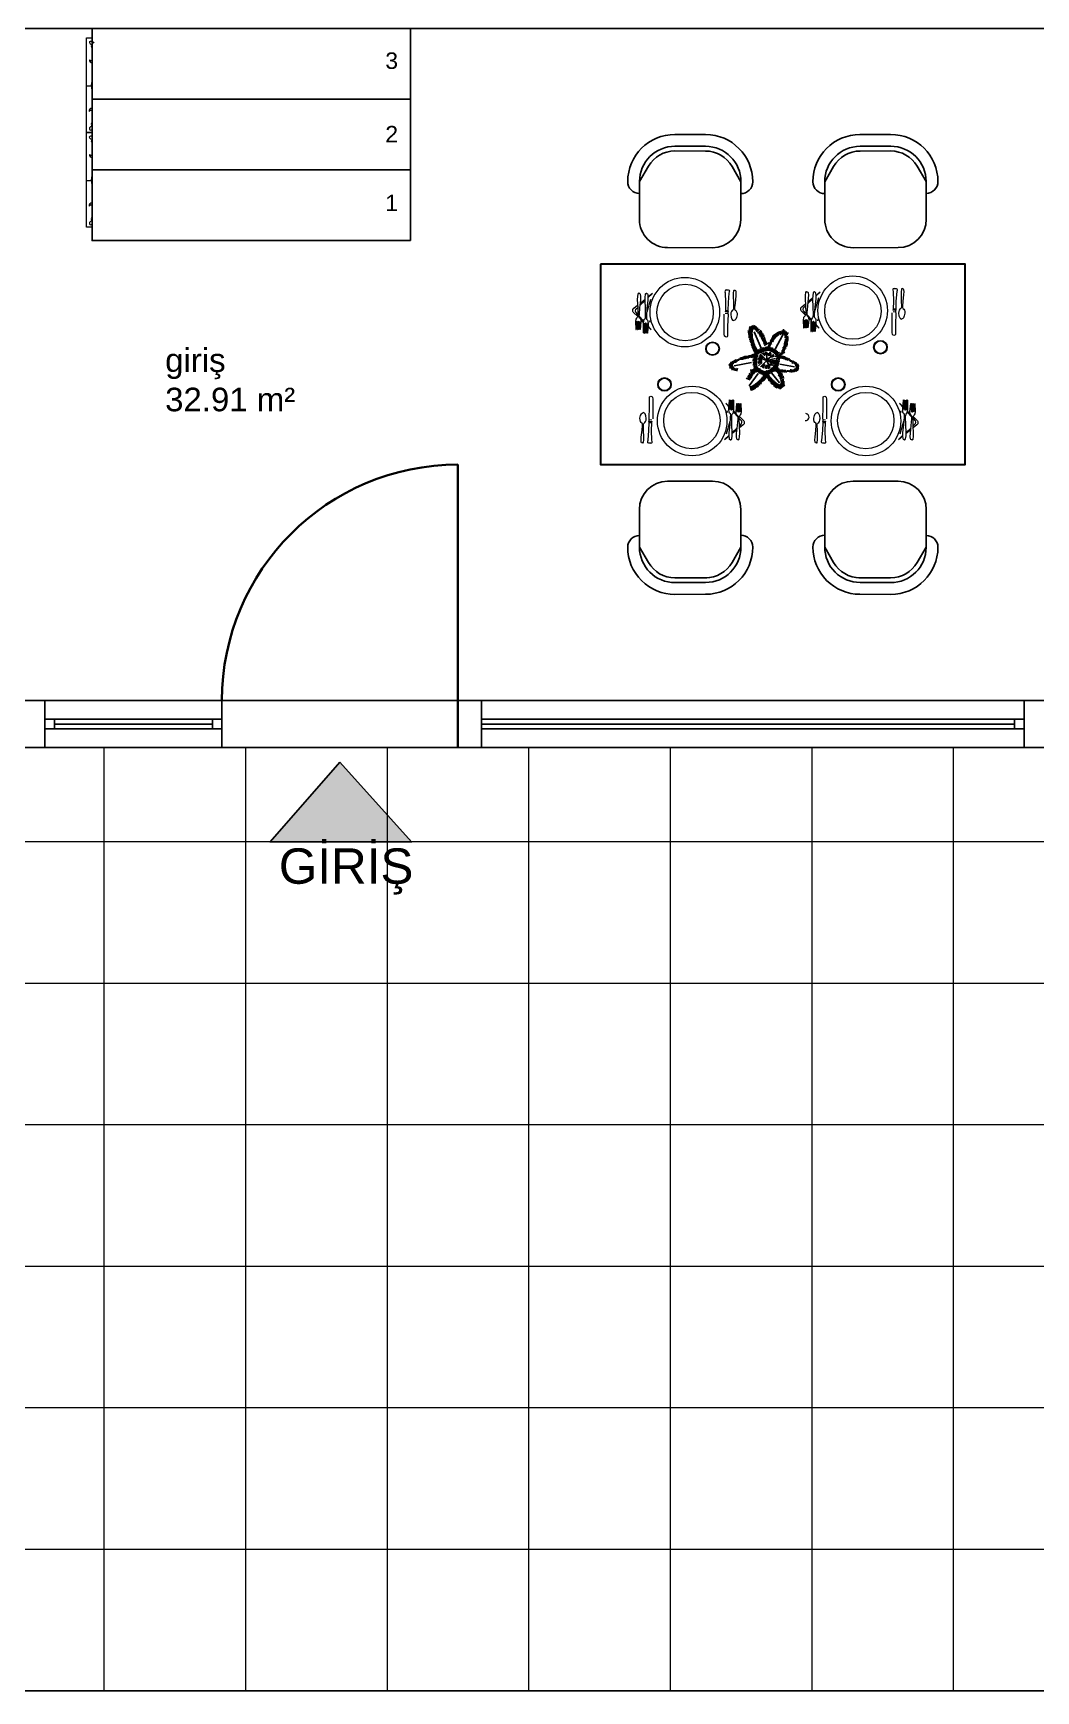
# Model space of a CAD drawing. Header units: millimetres. Extents: x 2497 to 4392, y 822 to 3100.
# Drawn here: x 3102 to 3527, y 822 to 1525 of the extents above; entities that cross this region are included whole.
import ezdxf

# ---------------------------------------------------------------- set-up
doc = ezdxf.new("R2010")
doc.units = ezdxf.units.MM
doc.layers.add('6', color=6, linetype='Continuous')
doc.layers.add('LH', color=3, linetype='Continuous')
doc.styles.get("Standard").update_dxf_attribs({"font": 'arial.ttf'})

# ---------------------------------------------------------------- blocks, each defined once
blk = doc.blocks.new('A$C0CF827CB')
at = {"lineweight": 20}
for p, q in [((-5.12, 25), (-5.16, 23.69)), ((-5.16, 23.69), (-5, 20.27)), ((-4.96, 26.05), (-5.12, 25)), ((-4.82, 26.31), (-4.96, 26.05)), ((-4.55, 26.43), (-4.82, 26.31)), ((-4.55, 26.43), (-4.29, 26.42)), ((-4.29, 26.42), (-4.03, 26.28)), ((-3.85, 23.65), (-4.21, 20.24)), ((-4.03, 26.28), (-3.91, 26.02)), ((-3.91, 26.02), (-3.81, 24.96)), ((-3.81, 24.96), (-3.85, 23.65)), ((-1.98, 24.64), (-2.01, 23.46)), ((-2.01, 23.46), (-1.86, 19.91)), ((-1.81, 25.95), (-1.98, 24.64)), ((-1.67, 26.21), (-1.81, 25.95)), ((-1.4, 26.34), (-1.67, 26.21)), ((-1.14, 26.33), (-1.4, 26.34)), ((-1.4, 26.34), (-1.14, 26.33)), ((-1.14, 26.33), (-0.88, 26.19)), ((-0.7, 23.42), (-1.07, 19.88)), ((-0.88, 26.19), (-0.76, 25.92)), ((-0.76, 25.92), (-0.66, 24.6)), ((-0.66, 24.6), (-0.7, 23.42)), ((32.01, 27.45), (32, 27.05)), ((32, 27.05), (32.11, 26.52)), ((32.15, 27.7), (32.01, 27.45)), ((32.11, 26.52), (32.25, 22.44)), ((32.55, 27.82), (32.15, 27.7)), ((32.25, 22.44), (32.15, 19.16)), ((32.55, 27.82), (33.34, 27.8)), ((33.3, 22.41), (33.2, 19.13)), ((33.69, 26.47), (33.3, 22.41)), ((33.34, 27.8), (33.73, 27.66)), ((33.84, 27), (33.69, 26.47)), ((33.73, 27.66), (33.85, 27.39)), ((33.85, 27.39), (33.84, 27)), ((35.49, 26.38), (35.47, 25.26)), ((35.47, 25.26), (35.6, 22.26)), ((35.62, 27.35), (35.49, 26.38)), ((35.6, 22.26), (35.65, 20.4)), ((35.74, 27.62), (35.62, 27.35)), ((35.96, 27.72), (35.74, 27.62)), ((35.96, 27.72), (36.22, 27.71)), ((36.26, 22.24), (36.1, 20.38)), ((36.22, 27.71), (36.44, 27.6)), ((36.57, 25.23), (36.26, 22.24)), ((36.44, 27.6), (36.55, 27.33)), ((36.55, 27.33), (36.61, 26.34)), ((36.61, 26.34), (36.57, 25.23)), ((-5.81, 15.43), (-5.97, 14.38)), ((-5.97, 14.38), (-5.81, 11.09)), ((-5.53, 15.81), (-5.81, 15.43)), ((-5.68, 11.08), (-5.44, 14.36)), ((-5.13, 16.19), (-5.53, 15.81)), ((-5.44, 14.36), (-5.31, 14.36)), ((-5.31, 14.36), (-5.28, 11.07)), ((-5.15, 11.07), (-4.92, 14.48)), ((-4.98, 16.58), (-5.13, 16.19)), ((-5, 20.27), (-4.95, 17.5)), ((-4.95, 17.5), (-4.98, 16.58)), ((-4.92, 14.48), (-4.78, 14.61)), ((-4.65, 14.47), (-4.78, 14.61)), ((-4.62, 11.05), (-4.65, 14.47)), ((-4.26, 14.33), (-4.49, 11.05)), ((-4.43, 17.49), (-4.46, 16.57)), ((-4.46, 16.57), (-4.34, 16.17)), ((-4.21, 20.24), (-4.43, 17.49)), ((-4.34, 16.17), (-3.96, 15.76)), ((-4.13, 14.32), (-4.26, 14.33)), ((-4.1, 11.04), (-4.13, 14.32)), ((-3.61, 14.31), (-3.97, 11.03)), ((-3.96, 15.76), (-3.71, 15.36)), ((-3.71, 15.36), (-3.61, 14.31)), ((-2.54, 14.67), (-2.71, 13.62)), ((-2.4, 15.06), (-2.54, 14.67)), ((-1.99, 15.44), (-2.4, 15.06)), ((-1.85, 15.83), (-1.99, 15.44)), ((-1.86, 19.91), (-1.82, 16.75)), ((-1.82, 16.75), (-1.85, 15.83)), ((-1.3, 16.74), (-1.33, 15.82)), ((-1.33, 15.82), (-1.21, 15.42)), ((-1.07, 19.88), (-1.3, 16.74)), ((-1.21, 15.42), (-0.82, 15.01)), ((-0.82, 15.01), (-0.7, 14.61)), ((-0.7, 14.61), (-0.61, 13.56)), ((31.72, 9.18), (31.71, 17.46)), ((32.15, 19.16), (32.01, 18.64)), ((33.32, 18.6), (32.01, 18.64)), ((33.16, 17.81), (32.11, 17.85)), ((32.15, 19.16), (33.2, 19.13)), ((33.28, 17.42), (33.13, 12.42)), ((33.18, 18.34), (33.16, 17.81)), ((33.16, 17.81), (33.28, 17.42)), ((33.32, 18.6), (33.18, 18.34)), ((33.2, 19.13), (33.32, 18.6)), ((34.5, 18.05), (34.43, 17.34)), ((34.43, 17.34), (34.61, 16.19)), ((34.71, 18.63), (34.5, 18.05)), ((34.61, 16.19), (34.9, 15.41)), ((35.03, 19.06), (34.71, 18.63)), ((34.9, 15.41), (35.24, 15.05)), ((35.38, 19.29), (35.03, 19.06)), ((35.24, 15.05), (35.7, 14.84)), ((35.5, 19.41), (35.38, 19.29)), ((35.63, 19.74), (35.5, 19.41)), ((35.65, 20.4), (35.63, 19.74)), ((36.18, 15.02), (35.7, 14.84)), ((36.1, 20.38), (36.08, 19.73)), ((36.08, 19.73), (36.18, 19.39)), ((36.18, 19.39), (36.3, 19.27)), ((36.54, 15.36), (36.18, 15.02)), ((36.3, 19.27), (36.63, 19.01)), ((36.87, 16.12), (36.54, 15.36)), ((36.63, 19.01), (36.92, 18.56)), ((37.12, 17.26), (36.87, 16.12)), ((36.92, 18.56), (37.1, 17.97)), ((37.1, 17.97), (37.12, 17.26)), ((-5.81, 11.09), (-5.68, 11.08)), ((-5.28, 11.07), (-5.15, 11.07)), ((-4.49, 11.05), (-4.62, 11.05)), ((-3.97, 11.03), (-4.1, 11.04)), ((-2.71, 13.62), (-2.7, 9.55)), ((-2.7, 9.55), (-2.57, 9.54)), ((-2.57, 9.54), (-2.31, 13.61)), ((-2.31, 13.61), (-2.18, 13.61)), ((-2.18, 13.61), (-2.17, 9.53)), ((-2.17, 9.53), (-2.04, 9.53)), ((-2.04, 9.53), (-1.78, 13.73)), ((-1.78, 13.73), (-1.65, 13.85)), ((-1.52, 9.51), (-1.52, 13.72)), ((-1.39, 9.51), (-1.52, 9.51)), ((-1, 13.57), (-1.13, 13.58)), ((-0.86, 9.49), (-0.99, 9.5)), ((31.82, 8.26), (31.72, 9.18)), ((32.08, 7.99), (31.82, 8.26)), ((32.47, 7.84), (32.08, 7.99)), ((32.86, 7.96), (32.47, 7.84)), ((33.13, 8.22), (32.86, 7.96)), ((33.13, 12.42), (33.13, 8.22))]:
    blk.add_line(p, q, dxfattribs=at)
at = {"color": 255, "lineweight": 20}
for p, q in [((-1.52, 13.72), (-1.65, 13.85)), ((-1.13, 13.58), (-1.39, 9.51)), ((-0.99, 9.5), (-1, 13.57)), ((-0.61, 13.56), (-0.86, 9.49))]:
    blk.add_line(p, q, dxfattribs=at)
at = {"layer": '6', "color": 255, "lineweight": 20}
for p, q in [((-6.59, 20.05), (-5.05, 21.3)), ((-4.11, 21.24), (-2, 23.22)), ((-4.01, 22.14), (-2, 23.77)), ((0.49, 23.78), (-1.11, 18.42)), ((-0.68, 24.84), (1.23, 26.39)), ((-0.67, 24.47), (1.23, 26.26)), ((-7.02, 18.62), (-7, 19.54)), ((-6.9, 18.35), (-7.02, 18.62)), ((-7, 19.54), (-6.59, 20.05)), ((-5.01, 16.51), (-6.9, 18.35)), ((-5.97, 18.85), (-5.81, 19.63)), ((-5.85, 18.32), (-5.97, 18.85)), ((-4.96, 17.34), (-5.85, 18.32)), ((-5.81, 19.63), (-5.01, 20.39)), ((-2.54, 14.67), (-4.45, 16.77)), ((-2.62, 14.18), (-3.69, 15.23)), ((0.15, 14.87), (0.07, 14.07)), ((-1.52, 13.11), (-1.8, 13.39)), ((-1, 12.6), (-1.18, 12.78)), ((-1, 12.96), (-1.16, 13.14)), ((0.76, 10.89), (-0.68, 12.3)), ((0.64, 11.16), (-0.67, 12.59))]:
    blk.add_line(p, q, dxfattribs=at)
at = {"layer": '6', "lineweight": 20}
blk.add_line((-1.52, 13.54), (-1.73, 13.77), dxfattribs=at)
at = {"layer": '6', "color": 255, "lineweight": 20}
for centre, radius in [((14.99, 18.39), 14.73), ((15.09, 18.23), 11.97), ((26.73, 2.89), 2.89), ((26.73, 2.89), 2.63)]:
    blk.add_circle(centre, radius, dxfattribs=at)

msp = doc.modelspace()

# ---------------------------------------------------------------- hatches: boundary and pattern name
h = msp.add_hatch(color=256)
h.dxf.hatch_style = 1
h.paths.add_polyline_path([(3231.92, 1215.48), (3202.35, 1181.72), (3262.35, 1181.72)])

# ---------------------------------------------------------------- linework, layer by layer
at = {"color": 6}
for p, q in [((3373.96, 1476.74), (3386.96, 1476.71)), ((3373.97, 1481.74), (3386.97, 1481.71)), ((3465.38, 1481.74), (3452.38, 1481.71)), ((3465.4, 1476.74), (3452.4, 1476.71)), ((3386.94, 1474.71), (3373.97, 1474.74)), ((3387.45, 1474.71), (3373.97, 1474.74)), ((3451.91, 1474.71), (3465.38, 1474.74)), ((3452.42, 1474.71), (3465.38, 1474.74)), ((3358.92, 1461.77), (3362.7, 1468.27)), ((3401.92, 1461.67), (3398.18, 1468.19)), ((3437.43, 1461.67), (3441.18, 1468.19)), ((3480.43, 1461.77), (3476.65, 1468.27)), ((3358.89, 1445.77), (3358.92, 1461.77)), ((3358.92, 1461.77), (3358.91, 1456.77)), ((3401.92, 1461.67), (3401.89, 1445.67)), ((3437.43, 1461.67), (3437.47, 1445.67)), ((3480.47, 1445.77), (3480.43, 1461.77)), ((3480.43, 1461.77), (3480.44, 1456.77)), ((3389.86, 1433.7), (3370.86, 1433.74)), ((3449.5, 1433.7), (3468.5, 1433.74)), ((3389.86, 1334.74), (3370.86, 1334.7)), ((3449.5, 1334.74), (3468.5, 1334.7)), ((3358.89, 1322.67), (3358.92, 1306.67)), ((3401.92, 1306.77), (3401.89, 1322.77)), ((3437.43, 1306.77), (3437.47, 1322.77)), ((3480.47, 1322.67), (3480.43, 1306.67)), ((3358.92, 1306.67), (3358.91, 1311.67)), ((3480.43, 1306.67), (3480.44, 1311.67)), ((3358.92, 1306.67), (3362.7, 1300.17)), ((3401.92, 1306.77), (3398.18, 1300.26)), ((3437.43, 1306.77), (3441.18, 1300.26)), ((3480.43, 1306.67), (3476.65, 1300.17)), ((3386.94, 1293.74), (3373.97, 1293.71)), ((3387.45, 1293.74), (3373.97, 1293.71)), ((3451.91, 1293.74), (3465.38, 1293.71)), ((3452.42, 1293.74), (3465.38, 1293.71)), ((3373.96, 1291.71), (3386.96, 1291.74)), ((3373.97, 1286.71), (3386.97, 1286.74)), ((3465.38, 1286.71), (3452.38, 1286.74)), ((3465.4, 1291.71), (3452.4, 1291.74))]:
    msp.add_line(p, q, dxfattribs=at)
at = {"color": 2}
msp.add_lwpolyline([(2596.92, 2958.72), (2496.92, 2958.72), (2496.92, 821.72), (4391.92, 821.72), (4391.92, 2958.72), (3791.92, 2958.72)], dxfattribs=at)
at = {"color": 96}
for points in [[(3791.92, 1221.72), (2596.92, 1221.72), (2596.92, 1546.72), (3791.92, 1546.72)], [(3106.92, 1229.72), (3110.92, 1229.72), (3110.92, 1233.72), (3106.92, 1233.72)], [(3177.92, 1229.72), (3181.92, 1229.72), (3181.92, 1233.72), (3177.92, 1233.72)], [(3517.92, 1233.72), (3521.92, 1233.72), (3521.92, 1229.72), (3517.92, 1229.72)]]:
    msp.add_lwpolyline(points, close=True, dxfattribs=at)
for points in [[(3771.92, 1241.72), (2616.92, 1241.72), (2616.92, 1526.72), (3771.92, 1526.72), (3771.92, 1241.72)], [(3106.92, 1241.72), (3106.92, 1221.72)], [(3181.92, 1241.72), (3181.92, 1221.72)], [(3291.92, 1241.72), (3291.92, 1221.72)], [(3521.92, 1221.72), (3521.92, 1241.72)], [(3106.92, 1233.72), (3181.92, 1233.72)], [(3106.92, 1229.72), (3106.92, 1233.72)], [(3106.92, 1233.72), (3106.92, 1229.72)], [(3110.92, 1229.72), (3110.92, 1233.72)], [(3110.92, 1231.72), (3177.92, 1231.72)], [(3291.92, 1233.72), (3517.92, 1233.72)], [(3291.92, 1231.72), (3517.92, 1231.72)], [(3106.92, 1229.72), (3181.92, 1229.72)], [(3291.92, 1229.72), (3517.92, 1229.72)]]:
    msp.add_lwpolyline(points, dxfattribs=at)
at = {"color": 3}
for points in [[(3261.92, 1496.72), (3126.92, 1496.72), (3126.92, 1526.72), (3261.92, 1526.72), (3261.92, 1496.72)], [(3261.92, 1466.72), (3126.92, 1466.72), (3126.92, 1496.72), (3261.92, 1496.72), (3261.92, 1466.72)], [(3261.92, 1436.72), (3126.92, 1436.72), (3126.92, 1466.72), (3261.92, 1466.72), (3261.92, 1436.72)]]:
    msp.add_lwpolyline(points, dxfattribs=at)
at = {"color": 252, "lineweight": 0}
for points in [[(3126.92, 1482.55), (3124.57, 1482.55), (3124.57, 1522.69), (3126.92, 1522.69)], [(3124.57, 1502.36), (3127.08, 1502.36)], [(3126.92, 1442.41), (3124.57, 1442.41), (3124.57, 1482.55), (3126.92, 1482.55)], [(3124.57, 1462.23), (3126.92, 1462.23)], [(3131.92, 1221.72), (3131.92, 821.72)], [(3191.92, 1221.72), (3191.92, 821.72)], [(3251.92, 1221.72), (3251.92, 821.72)], [(3311.92, 1221.72), (3311.92, 821.72)], [(3371.92, 1221.72), (3371.92, 821.72)], [(3431.92, 1221.72), (3431.92, 821.72)], [(3491.92, 1221.72), (3491.92, 821.72)], [(4391.92, 1181.72), (2496.92, 1181.72)], [(3871.61, 1121.72), (2496.92, 1121.72)], [(3843.2, 1061.72), (2496.92, 1061.72)], [(3843.2, 1001.72), (2496.92, 1001.72)], [(3854.49, 941.72), (2496.92, 941.72)], [(4391.92, 881.72), (2496.92, 881.72)]]:
    msp.add_lwpolyline(points, dxfattribs=at)
at = {"color": 6, "lineweight": 30}
msp.add_lwpolyline([(3342.33, 1426.72), (3342.33, 1341.72), (3497.03, 1341.72), (3497.03, 1426.72)], close=True, dxfattribs=at)
at = {"color": 96, "lineweight": 35}
msp.add_lwpolyline([(3281.92, 1341.72), (3281.92, 1221.72)], dxfattribs=at)
msp.add_lwpolyline([(3231.92, 1215.48), (3202.35, 1181.72), (3262.35, 1181.72), (3231.92, 1215.48)])
at = {"color": 252, "lineweight": 0}
for centre, radius, start, end in [((3126.88, 1513.25), 1.11, 169.72417, 271.84522), ((3126.77, 1514.31), 1.31, 221.46566, 276.64278), ((3134.64, 1502.49), 8.07, 163.10169, 196.89831), ((3126.75, 1491.71), 1.11, 81.33995, 190.27583), ((3126.64, 1490.65), 1.31, 77.49963, 138.53434), ((3237.33, 1498.2), 1.5, 259.99721, 280.00279), ((3126.88, 1473.11), 1.11, 169.72417, 271.84522), ((3126.77, 1474.18), 1.31, 221.46566, 276.64278), ((3134.64, 1462.36), 8.07, 163.10169, 196.89831), ((3126.75, 1451.57), 1.11, 81.33995, 190.27583), ((3126.64, 1450.51), 1.31, 77.49963, 138.53434), ((3399.63, 1385.73), 0.627, 182.15441, 313.54658), ((3429.3, 1361.89), 1.5, 265.63159, 82.60346)]:
    msp.add_arc(centre, radius, start, end, dxfattribs=at)
at = {"color": 6}
for centre, radius, start, end in [((3373.92, 1461.74), 20, 89.86541, 179.86541), ((3373.92, 1461.74), 15, 89.86541, 179.86541), ((3386.92, 1461.71), 15, 359.86541, 89.86541), ((3386.92, 1461.71), 20, 359.86541, 89.86541), ((3452.43, 1461.71), 20, 90.13459, 180.13459), ((3452.43, 1461.71), 15, 90.13459, 180.13459), ((3465.43, 1461.74), 20, 0.13459, 90.13459), ((3465.43, 1461.74), 15, 0.13459, 90.13459), ((3373.94, 1461.74), 13, 89.86541, 149.82863), ((3386.91, 1461.71), 13, 29.9022, 89.86541), ((3452.45, 1461.71), 13, 90.13459, 150.0978), ((3465.41, 1461.74), 13, 30.17137, 90.13459), ((3358.92, 1461.77), 5, 179.86541, 269.86541), ((3401.92, 1461.67), 5, 269.86541, 359.86541), ((3437.43, 1461.67), 5, 180.13459, 270.13459), ((3480.43, 1461.77), 5, 270.13459, 0.13459), ((3370.89, 1445.74), 12, 179.86541, 269.86541), ((3389.89, 1445.7), 12, 269.86541, 359.86541), ((3449.47, 1445.7), 12, 180.13459, 270.13459), ((3468.47, 1445.74), 12, 270.13459, 0.13459), ((3370.89, 1322.7), 12, 90.13459, 180.13459), ((3389.89, 1322.74), 12, 0.13459, 90.13459), ((3449.47, 1322.74), 12, 89.86541, 179.86541), ((3468.47, 1322.7), 12, 359.86541, 89.86541), ((3358.92, 1306.67), 5, 90.13459, 180.13459), ((3401.92, 1306.77), 5, 0.13459, 90.13459), ((3437.43, 1306.77), 5, 89.86541, 179.86541), ((3480.43, 1306.67), 5, 359.86541, 89.86541), ((3373.92, 1306.71), 20, 180.13459, 270.13459), ((3373.92, 1306.71), 15, 180.13459, 270.13459), ((3386.92, 1306.74), 15, 270.13459, 0.13459), ((3386.92, 1306.74), 20, 270.13459, 0.13459), ((3452.43, 1306.74), 20, 179.86541, 269.86541), ((3452.43, 1306.74), 15, 179.86541, 269.86541), ((3465.43, 1306.71), 20, 269.86541, 359.86541), ((3465.43, 1306.71), 15, 269.86541, 359.86541), ((3373.94, 1306.71), 13, 210.17137, 270.13459), ((3386.91, 1306.74), 13, 270.13459, 330.0978), ((3452.45, 1306.74), 13, 209.9022, 269.86541), ((3465.41, 1306.71), 13, 269.86541, 329.82863)]:
    msp.add_arc(centre, radius, start, end, dxfattribs=at)
at = {"color": 96, "lineweight": 35}
msp.add_arc((3281.92, 1241.72), 100, 90, 180, dxfattribs=at)
at = {"color": 252, "lineweight": 0, "extrusion": (0, 0, -1)}
for centre, major_axis, ratio, start_param, end_param in [((3126.77, 1520.5), (0.789, -0.664), 0.671261, 0.923764, 5.362044), ((3128.02, 1519.53), (-1.09, -1.18), 0.637519, 6.293307, 7.42915), ((3126.77, 1480.37), (0.789, -0.664), 0.671261, 0.923764, 4.368051), ((3128.02, 1479.39), (-1.09, -1.18), 0.637519, 6.293307, 7.42915)]:
    msp.add_ellipse(centre, major_axis=major_axis, ratio=ratio, start_param=start_param, end_param=end_param, dxfattribs=at)
at = {"color": 252, "lineweight": 0}
for centre, major_axis, ratio, start_param, end_param in [((3126.64, 1484.46), (0.789, 0.664), 0.671261, 0.923764, 4.517803), ((3127.89, 1485.43), (-1.09, 1.18), 0.637519, 6.133798, 7.42915), ((3126.64, 1444.32), (0.789, 0.664), 0.671261, 0.923764, 4.517803), ((3127.89, 1445.29), (-1.09, 1.18), 0.637519, 6.133798, 7.42915)]:
    msp.add_ellipse(centre, major_axis=major_axis, ratio=ratio, start_param=start_param, end_param=end_param, dxfattribs=at)
at = {"layer": 'LH', "color": 3}
for p, q in [((3407.03, 1398.57), (3405.24, 1398.97)), ((3407.03, 1398.91), (3405.3, 1399.49)), ((3407.28, 1398.97), (3405.47, 1400.11)), ((3407.26, 1399.05), (3405.79, 1400.26)), ((3407.08, 1399.51), (3406.3, 1400.48)), ((3406.64, 1400.61), (3406.57, 1400.58)), ((3407.01, 1399.68), (3407.07, 1400.76)), ((3407.12, 1399.39), (3407.63, 1400.93)), ((3407.27, 1399.2), (3407.83, 1400.75)), ((3407.52, 1399.26), (3408.32, 1400.41)), ((3407.77, 1398.97), (3408.69, 1400.06)), ((3408.07, 1398.74), (3409, 1399.83)), ((3408.26, 1398.39), (3409.31, 1399.37)), ((3408.63, 1398.11), (3409.74, 1399.14)), ((3420.02, 1396.88), (3419.91, 1399.2)), ((3406.9, 1398.28), (3404.87, 1398.51)), ((3406.78, 1397.76), (3404.87, 1397.88)), ((3406.84, 1397.36), (3404.93, 1397.24)), ((3406.84, 1396.44), (3405.12, 1396.15)), ((3406.96, 1396.09), (3405.12, 1395.58)), ((3406.96, 1396.84), (3405.18, 1396.73)), ((3407.15, 1395.06), (3405.42, 1394.83)), ((3407.03, 1395.63), (3405.55, 1395.29)), ((3405.67, 1394.43), (3407.27, 1394.66)), ((3407.33, 1394.48), (3405.67, 1393.79)), ((3407.52, 1393.97), (3406.04, 1393.33)), ((3407.83, 1392.99), (3406.16, 1392.41)), ((3407.58, 1393.45), (3406.22, 1392.76)), ((3406.41, 1391.84), (3408.01, 1392.59)), ((3408.01, 1392.07), (3406.6, 1391.32)), ((3410.53, 1391.09), (3407.48, 1398.05)), ((3409, 1397.53), (3410.41, 1398.74)), ((3409.43, 1397.24), (3410.78, 1398.39)), ((3409.61, 1396.84), (3411.09, 1397.59)), ((3409.74, 1396.27), (3411.46, 1397.19)), ((3410.17, 1395.92), (3411.58, 1396.55)), ((3410.41, 1395.35), (3411.95, 1396.44)), ((3410.66, 1394.94), (3412.2, 1395.63)), ((3410.78, 1394.48), (3412.38, 1395.06)), ((3411.09, 1394.14), (3412.51, 1394.48)), ((3411.34, 1393.51), (3412.69, 1393.97)), ((3411.52, 1392.93), (3413.06, 1393.56)), ((3411.71, 1392.3), (3413.25, 1393.05)), ((3413.17, 1390.45), (3413.98, 1392.02)), ((3414.6, 1392.36), (3413.37, 1393.33)), ((3414.23, 1391.27), (3413.43, 1392.01)), ((3414.42, 1391.78), (3413.49, 1392.59)), ((3413.7, 1389.93), (3413.65, 1391.97)), ((3414.91, 1392.64), (3413.99, 1393.62)), ((3415.03, 1393.22), (3414.17, 1393.91)), ((3415.22, 1393.68), (3414.36, 1394.48)), ((3415.71, 1393.79), (3414.6, 1394.89)), ((3415.83, 1394.37), (3414.79, 1395.17)), ((3416.08, 1394.83), (3414.97, 1395.81)), ((3416.39, 1395.06), (3415.28, 1396.38)), ((3416.64, 1395.35), (3415.65, 1396.73)), ((3416.94, 1395.81), (3416.02, 1396.9)), ((3417.19, 1396.09), (3416.33, 1397.19)), ((3416.38, 1390.72), (3419.67, 1396.78)), ((3417.5, 1396.27), (3416.7, 1397.53)), ((3417.87, 1396.5), (3417.13, 1397.82)), ((3418.18, 1396.9), (3417.5, 1398.05)), ((3418.79, 1396.84), (3417.93, 1398.22)), ((3419.16, 1397.07), (3418.42, 1398.39)), ((3420.02, 1396.88), (3419.04, 1398.05)), ((3420.02, 1396.88), (3419.28, 1398.62)), ((3420.02, 1396.88), (3421.43, 1398.1)), ((3420.02, 1396.88), (3422.03, 1397.57)), ((3420.02, 1396.88), (3421.86, 1396.99)), ((3420.02, 1396.88), (3421.44, 1396.53)), ((3420.04, 1396.86), (3420.72, 1398.55)), ((3420.05, 1392.63), (3421.77, 1392.59)), ((3420.06, 1392.25), (3421.52, 1391.99)), ((3420.12, 1393), (3421.81, 1393.1)), ((3420.29, 1393.53), (3421.72, 1393.49)), ((3420.36, 1393.9), (3421.75, 1393.91)), ((3420.45, 1395.79), (3422.07, 1395.6)), ((3420.48, 1394.37), (3421.97, 1394.19)), ((3420.5, 1396.22), (3422.01, 1396.12)), ((3420.54, 1394.81), (3422.05, 1394.7)), ((3420.77, 1395.26), (3422.1, 1395.13)), ((3398.83, 1384.48), (3397.48, 1385.17)), ((3399.02, 1384.71), (3398.09, 1385.51)), ((3399.2, 1384.94), (3398.59, 1385.8)), ((3406.44, 1385.03), (3398.99, 1383.69)), ((3399.39, 1385.11), (3399.02, 1385.98)), ((3400.13, 1385.11), (3399.51, 1386.26)), ((3400.31, 1385.57), (3400.19, 1386.38)), ((3400.74, 1385.8), (3400.74, 1386.49)), ((3401.24, 1385.98), (3401.17, 1386.67)), ((3401.79, 1386.2), (3401.67, 1387.18)), ((3402.41, 1386.2), (3402.22, 1387.24)), ((3402.84, 1386.32), (3402.71, 1387.41)), ((3403.27, 1386.55), (3403.08, 1387.47)), ((3403.58, 1386.44), (3403.33, 1387.7)), ((3403.95, 1386.61), (3403.7, 1387.87)), ((3404.5, 1386.72), (3404.44, 1387.93)), ((3404.99, 1386.78), (3404.93, 1387.87)), ((3405.49, 1387.01), (3405.36, 1388.16)), ((3406.04, 1387.18), (3405.98, 1388.1)), ((3406.53, 1387.07), (3406.35, 1388.28)), ((3408.44, 1391.72), (3406.72, 1390.92)), ((3406.96, 1387.18), (3406.84, 1388.56)), ((3408.81, 1385.94), (3406.89, 1385.86)), ((3408.69, 1391.09), (3406.96, 1390.46)), ((3408.75, 1384.89), (3407.02, 1385.07)), ((3408.77, 1386.3), (3407.03, 1386.42)), ((3408.98, 1387.2), (3407.1, 1387.53)), ((3408.93, 1390.57), (3407.15, 1389.94)), ((3409.02, 1387.61), (3407.19, 1388.16)), ((3408.98, 1386.67), (3407.22, 1386.97)), ((3408.77, 1385.48), (3407.25, 1385.49)), ((3407.4, 1387.18), (3407.27, 1388.73)), ((3409.26, 1388.08), (3407.33, 1388.77)), ((3409.18, 1390.17), (3407.4, 1389.48)), ((3407.89, 1387.12), (3407.77, 1388.39)), ((3408.59, 1388.29), (3407.79, 1389.86)), ((3409.01, 1388.59), (3408.14, 1389.84)), ((3408.5, 1387.24), (3408.26, 1388.73)), ((3409.52, 1388.73), (3408.69, 1390.1)), ((3409, 1387.41), (3408.93, 1388.16)), ((3410.84, 1386.03), (3409.02, 1386.63)), ((3410, 1388.98), (3409.09, 1390.53)), ((3410.85, 1385.57), (3409.12, 1385.23)), ((3410.85, 1385.34), (3409.24, 1384.59)), ((3412.88, 1385.86), (3409.34, 1387.11)), ((3410.91, 1385.75), (3409.43, 1385.86)), ((3410.91, 1385), (3409.43, 1383.68)), ((3411.26, 1386.65), (3409.71, 1387.55)), ((3409.72, 1390.62), (3410.17, 1389.07)), ((3411.44, 1387.15), (3409.79, 1388.12)), ((3410.55, 1389.24), (3410.08, 1390.92)), ((3412.88, 1385.86), (3410.09, 1388.68)), ((3412.88, 1385.86), (3410.23, 1383.24)), ((3412.01, 1387.88), (3410.45, 1389.21)), ((3411.1, 1389.44), (3410.56, 1390.86)), ((3411.55, 1389.57), (3410.78, 1391.33)), ((3412.08, 1388.1), (3411.28, 1389.25)), ((3411.87, 1389.74), (3411.35, 1391.41)), ((3412.29, 1389.67), (3411.93, 1391.42)), ((3412.26, 1388.33), (3412.32, 1389.42)), ((3412.78, 1389.86), (3412.41, 1391.74)), ((3412.88, 1385.86), (3412.69, 1389.42)), ((3412.88, 1385.86), (3414.17, 1382.81)), ((3416.42, 1385.34), (3412.88, 1385.86)), ((3416.06, 1384.47), (3412.88, 1385.86)), ((3412.94, 1386.15), (3415.83, 1388.5)), ((3412.94, 1385.86), (3416.64, 1386.78)), ((3413, 1388.1), (3413.37, 1389.14)), ((3413.17, 1389.98), (3413.03, 1391.89)), ((3413.86, 1390.46), (3413.25, 1391.27)), ((3414.05, 1390.8), (3413.43, 1391.49)), ((3413.43, 1387.81), (3414.42, 1389.6)), ((3413.67, 1390.29), (3414.17, 1391.73)), ((3413.99, 1387.81), (3414.85, 1388.79)), ((3414.07, 1389.96), (3414.7, 1391.44)), ((3414.56, 1389.71), (3415.29, 1391.36)), ((3415.73, 1390.9), (3414.73, 1389.63)), ((3414.85, 1387.24), (3416.14, 1387.81)), ((3416.81, 1385.7), (3414.85, 1385.86)), ((3416.25, 1384.97), (3414.85, 1385.28)), ((3415.09, 1389.43), (3416.18, 1390.78)), ((3415.58, 1389.09), (3416.41, 1390.37)), ((3415.94, 1388.81), (3416.92, 1390.46)), ((3416.27, 1388.64), (3417.32, 1390.04)), ((3416.46, 1388.27), (3417.67, 1389.58)), ((3416.54, 1385.41), (3418.11, 1384.67)), ((3418.12, 1385.14), (3416.65, 1385.81)), ((3416.67, 1387.43), (3416.95, 1388.96)), ((3416.69, 1385.99), (3418.46, 1385.67)), ((3416.82, 1386.53), (3418.4, 1386.26)), ((3416.91, 1387.98), (3418.21, 1389.38)), ((3417.04, 1386.99), (3418.56, 1386.84)), ((3417.09, 1387.51), (3418.79, 1387.1)), ((3417.1, 1387.38), (3417.36, 1388.74)), ((3417.23, 1387.73), (3418.69, 1388.96)), ((3417.5, 1387.27), (3419.13, 1388.51)), ((3417.51, 1387.22), (3417.82, 1388.4)), ((3418.02, 1387.28), (3418.17, 1388.19)), ((3418.03, 1387.79), (3419.04, 1387.81)), ((3418.18, 1388.15), (3419.11, 1388.1)), ((3418.43, 1388.58), (3419.51, 1388.42)), ((3418.55, 1387.05), (3418.79, 1388.19)), ((3418.72, 1389.05), (3419.92, 1388.83)), ((3419.02, 1386.77), (3419.19, 1387.85)), ((3419.05, 1389.55), (3420.58, 1389.2)), ((3419.08, 1389.97), (3420.42, 1389.86)), ((3419.46, 1390.42), (3420.53, 1390.18)), ((3419.48, 1391.31), (3421.03, 1391.13)), ((3419.5, 1386.66), (3419.69, 1387.86)), ((3419.7, 1390.86), (3420.87, 1390.69)), ((3419.85, 1391.77), (3421.14, 1391.45)), ((3420.04, 1386.49), (3420.42, 1387.73)), ((3420.39, 1386.28), (3420.77, 1387.51)), ((3420.71, 1386.37), (3420.99, 1387.26)), ((3421.11, 1386.09), (3421.35, 1387.16)), ((3421.53, 1385.93), (3421.82, 1386.94)), ((3422.14, 1385.87), (3422.37, 1386.83)), ((3422.67, 1385.58), (3422.8, 1386.26)), ((3423.14, 1385.36), (3423.21, 1386.04)), ((3423.55, 1385.08), (3423.75, 1385.87)), ((3423.68, 1384.61), (3424.41, 1385.69)), ((3424.42, 1384.53), (3424.87, 1385.35)), ((3424.58, 1384.34), (3425.29, 1385.13)), ((3398.5, 1383.63), (3396.81, 1384.3)), ((3398.5, 1383.63), (3396.83, 1383.88)), ((3397.01, 1383.3), (3398.5, 1383.63)), ((3398.5, 1383.63), (3397.04, 1382.69)), ((3398.5, 1383.63), (3397.05, 1384.18)), ((3397.08, 1382.96), (3398.5, 1383.63)), ((3398.52, 1383.85), (3397.23, 1384.71)), ((3398.5, 1383.63), (3397.3, 1382.93)), ((3398.5, 1383.63), (3397.43, 1382.45)), ((3398.52, 1383.45), (3397.85, 1382.47)), ((3399.02, 1382.92), (3397.87, 1381.93)), ((3399.26, 1382.74), (3398.55, 1381.74)), ((3399.49, 1382.56), (3399.1, 1381.58)), ((3399.71, 1382.44), (3399.56, 1381.51)), ((3400.43, 1382.62), (3400.11, 1381.35)), ((3405.81, 1377.74), (3404.16, 1378.4)), ((3406.08, 1378.09), (3404.73, 1379.05)), ((3406.53, 1378.47), (3404.91, 1379.56)), ((3407.03, 1379.5), (3405.34, 1380.35)), ((3406.63, 1379.01), (3405.41, 1379.97)), ((3409.25, 1380.4), (3405.48, 1375.16)), ((3407.27, 1379.9), (3405.94, 1380.94)), ((3406.09, 1382.06), (3406.24, 1380.91)), ((3407.61, 1380.23), (3406.36, 1381.37)), ((3406.67, 1382.02), (3406.83, 1381.11)), ((3407.78, 1380.66), (3406.81, 1381.75)), ((3408.8, 1384.29), (3407.02, 1384)), ((3407.12, 1382.25), (3407.23, 1381.03)), ((3407.17, 1384.62), (3408.78, 1384.47)), ((3408.93, 1382.72), (3407.18, 1382.55)), ((3408.22, 1381.17), (3407.18, 1382.16)), ((3408.86, 1383.74), (3407.28, 1383.47)), ((3408.8, 1383.22), (3407.32, 1382.87)), ((3408.64, 1381.61), (3407.36, 1382.67)), ((3408.94, 1383.3), (3407.48, 1381.86)), ((3407.56, 1382.24), (3407.77, 1380.87)), ((3409.11, 1382.07), (3407.73, 1383.08)), ((3409.26, 1382.88), (3407.98, 1381.46)), ((3407.98, 1382.34), (3408.23, 1380.81)), ((3408.45, 1382.52), (3408.63, 1381.26)), ((3409.61, 1382.68), (3408.51, 1381.12)), ((3409.07, 1382.55), (3409.19, 1381.04)), ((3410.09, 1382.45), (3409.07, 1380.98)), ((3410.33, 1382.1), (3409.48, 1380.58)), ((3409.59, 1382.51), (3409.71, 1381.76)), ((3410.68, 1381.98), (3409.92, 1380.22)), ((3410.03, 1377.88), (3411.27, 1377.01)), ((3410.32, 1378.31), (3411.61, 1377.11)), ((3411.08, 1381.74), (3410.42, 1380.37)), ((3412, 1377.6), (3410.59, 1378.67)), ((3411.6, 1381.48), (3410.7, 1379.99)), ((3411.82, 1384.58), (3410.79, 1383.11)), ((3411.05, 1378.91), (3412.37, 1378.01)), ((3411.15, 1379.45), (3412.67, 1378.3)), ((3411.17, 1379.93), (3411.99, 1381.32)), ((3412.06, 1384.23), (3411.2, 1382.7)), ((3411.24, 1381.13), (3411.58, 1379.11)), ((3412.89, 1381.44), (3411.4, 1380.36)), ((3411.59, 1379.96), (3412.96, 1378.74)), ((3413.28, 1380.89), (3411.65, 1379.9)), ((3412.16, 1381.26), (3411.66, 1379.53)), ((3411.77, 1381.15), (3412.19, 1379.29)), ((3413.32, 1380.34), (3411.91, 1379.58)), ((3411.94, 1380.42), (3413.33, 1379.14)), ((3412.8, 1383.87), (3412.14, 1382.5)), ((3412.14, 1381.32), (3412.78, 1379.52)), ((3412.18, 1380.83), (3413.62, 1379.57)), ((3412.24, 1379.14), (3413.75, 1380.05)), ((3412.68, 1381.08), (3412.25, 1379.53)), ((3413.98, 1379.67), (3412.58, 1378.61)), ((3412.6, 1381.59), (3413.21, 1379.9)), ((3413.13, 1380.81), (3412.82, 1379.32)), ((3414.23, 1379.21), (3412.9, 1378.47)), ((3413.06, 1384.02), (3412.94, 1382.41)), ((3413.02, 1381.58), (3413.78, 1380)), ((3413.64, 1380.71), (3413.05, 1379.05)), ((3414.62, 1378.87), (3413.28, 1378)), ((3413.32, 1381.79), (3414.33, 1380.17)), ((3413.43, 1384.02), (3413.68, 1382.41)), ((3414.95, 1378.43), (3413.45, 1377.43)), ((3413.74, 1381.98), (3414.48, 1380.66)), ((3413.86, 1384.48), (3414.79, 1383.56)), ((3413.98, 1377.08), (3415.06, 1378.28)), ((3415.33, 1377.96), (3414.17, 1376.65)), ((3414.26, 1382.26), (3414.96, 1380.67)), ((3414.29, 1384.65), (3415.53, 1383.79)), ((3415.28, 1381.02), (3414.61, 1382.49)), ((3414.76, 1382.6), (3415.88, 1381.19)), ((3415.13, 1382.9), (3414.82, 1381.67)), ((3414.94, 1380.62), (3418.3, 1376.36)), ((3415, 1382.57), (3416.59, 1381.27)), ((3415.58, 1382.68), (3415.17, 1381.17)), ((3415.2, 1382.92), (3416.22, 1381.68)), ((3415.38, 1382.93), (3416.93, 1381.8)), ((3415.55, 1383.31), (3417.22, 1382.37)), ((3415.57, 1383.28), (3417.05, 1384.14)), ((3415.98, 1382.53), (3415.63, 1381.19)), ((3415.68, 1383.13), (3416.72, 1382.02)), ((3415.73, 1383.81), (3417.29, 1382.94)), ((3415.99, 1382.77), (3417.38, 1383.7)), ((3416.05, 1384.08), (3417.65, 1383.39)), ((3416.06, 1383.49), (3417.07, 1382.05)), ((3416.13, 1384.44), (3417.97, 1383.87)), ((3416.43, 1382.49), (3416.19, 1381.29)), ((3416.33, 1384.86), (3417.76, 1384.35)), ((3416.37, 1382.3), (3417.51, 1383.17)), ((3416.85, 1382.22), (3416.6, 1381.33)), ((3416.76, 1381.74), (3417.83, 1382.73)), ((3416.87, 1381.29), (3418.24, 1382.3)), ((3417.43, 1382.19), (3417.16, 1381.07)), ((3417.19, 1380.94), (3418.62, 1381.83)), ((3417.38, 1380.51), (3419.15, 1381.18)), ((3417.97, 1382.24), (3417.66, 1381.19)), ((3417.72, 1379.98), (3419.04, 1380.81)), ((3417.77, 1379.43), (3419.49, 1380.35)), ((3418.46, 1382.13), (3418.1, 1380.97)), ((3418.18, 1379.01), (3419.62, 1379.82)), ((3418.41, 1378.63), (3420.12, 1379.12)), ((3418.41, 1378.11), (3420.2, 1378.62)), ((3418.46, 1384.36), (3424.64, 1383.24)), ((3419.02, 1382.05), (3418.82, 1380.77)), ((3419.42, 1382.08), (3419.23, 1380.81)), ((3419.67, 1381.87), (3419.54, 1380.94)), ((3420.16, 1381.94), (3419.9, 1380.87)), ((3420.6, 1381.9), (3420.43, 1380.86)), ((3421.18, 1381.69), (3420.97, 1380.73)), ((3421.78, 1381.72), (3421.61, 1381.05)), ((3422.3, 1381.71), (3422.07, 1381.07)), ((3422.79, 1381.78), (3422.63, 1380.99)), ((3423.12, 1382.15), (3423.31, 1380.86)), ((3423.81, 1381.9), (3423.87, 1380.97)), ((3424.05, 1382), (3424.33, 1380.98)), ((3424.3, 1382.16), (3424.89, 1381.09)), ((3424.55, 1382.31), (3425.59, 1381.2)), ((3424.74, 1384.09), (3425.74, 1384.79)), ((3424.9, 1383.84), (3426.32, 1384.39)), ((3425.05, 1382.8), (3425.98, 1381.55)), ((3425.1, 1383.35), (3426.39, 1384.24)), ((3425.23, 1382.99), (3426.16, 1383.87)), ((3425.23, 1382.99), (3426.56, 1383.74)), ((3425.23, 1382.99), (3426.51, 1383.25)), ((3425.26, 1382.91), (3426.44, 1382.78)), ((3426.51, 1382.38), (3425.26, 1382.91)), ((3425.43, 1382.8), (3426.33, 1381.98)), ((3405.77, 1375), (3406.25, 1373.23)), ((3406.08, 1375.02), (3406.83, 1373.12)), ((3406.59, 1375.15), (3407.39, 1373.41)), ((3406.92, 1375.4), (3407.92, 1373.76)), ((3407.32, 1375.75), (3408.26, 1374.22)), ((3407.73, 1375.83), (3408.8, 1374.44)), ((3407.98, 1376.1), (3409.3, 1374.71)), ((3408.36, 1376.37), (3409.35, 1375.22)), ((3408.81, 1376.75), (3409.82, 1375.33)), ((3410.06, 1375.74), (3409.11, 1377.04)), ((3409.23, 1377.18), (3410.62, 1376.03)), ((3409.6, 1377.58), (3410.85, 1376.57)), ((3415.73, 1377.53), (3414.62, 1376.5)), ((3416.08, 1377.23), (3414.62, 1375.98)), ((3416.3, 1376.93), (3415.1, 1375.66)), ((3416.7, 1376.81), (3415.61, 1375.39)), ((3417.06, 1376.42), (3415.9, 1374.9)), ((3417.36, 1376.14), (3416.4, 1374.49)), ((3417.86, 1375.96), (3416.92, 1374.14)), ((3418.17, 1375.9), (3417.51, 1374.19)), ((3418.46, 1375.71), (3417.97, 1373.96)), ((3418.72, 1375.94), (3418.59, 1373.74)), ((3418.68, 1377.49), (3420.16, 1377.83)), ((3418.71, 1377.02), (3420.11, 1377.34)), ((3418.72, 1375.94), (3420.42, 1375.95)), ((3418.72, 1375.94), (3419.59, 1374.4)), ((3418.72, 1375.94), (3419.35, 1374.24)), ((3418.72, 1375.94), (3418.89, 1373.93)), ((3418.72, 1375.94), (3420.01, 1374.71)), ((3418.72, 1375.94), (3420.47, 1375.08)), ((3418.72, 1375.94), (3420.43, 1375.35)), ((3418.9, 1376.67), (3420.32, 1376.83)), ((3418.92, 1376.29), (3420.34, 1376.45))]:
    msp.add_line(p, q, dxfattribs=at)

# ---------------------------------------------------------------- block references
at = {"color": 6}
for p in [(3363.16, 1388.01), (3434.31, 1388.64)]:
    msp.add_blockref('A$C0CF827CB', p, dxfattribs=at)
at = {"color": 6, "rotation": 180}
for p in [(3396.25, 1378.63), (3469.91, 1378.63)]:
    msp.add_blockref('A$C0CF827CB', p, dxfattribs=at)

# ---------------------------------------------------------------- texts
at = {"color": 3, "char_height": 7, "attachment_point": 1}
for s, insert in [('3', (3251.16, 1516.54)), ('2', (3251.16, 1485.37)), ('1', (3251.16, 1456.22))]:
    msp.add_mtext_dynamic_manual_height_columns(s, width=4.9849, gutter_width=12.5, heights=[0], dxfattribs=dict(at, insert=insert))
at = {"color": 210, "insert": (3157.87, 1391.02), "char_height": 10, "attachment_point": 1}
msp.add_mtext_dynamic_manual_height_columns('giriş\\P32.91 m²', width=143.9098, gutter_width=12.5, heights=[0], dxfattribs=at)
at = {"insert": (3206.05, 1178.99), "char_height": 15, "attachment_point": 1}
msp.add_mtext_dynamic_manual_height_columns('GİRİŞ', width=39.0894, gutter_width=12.5, heights=[0], dxfattribs=at)

doc.saveas('drawing.dxf')
